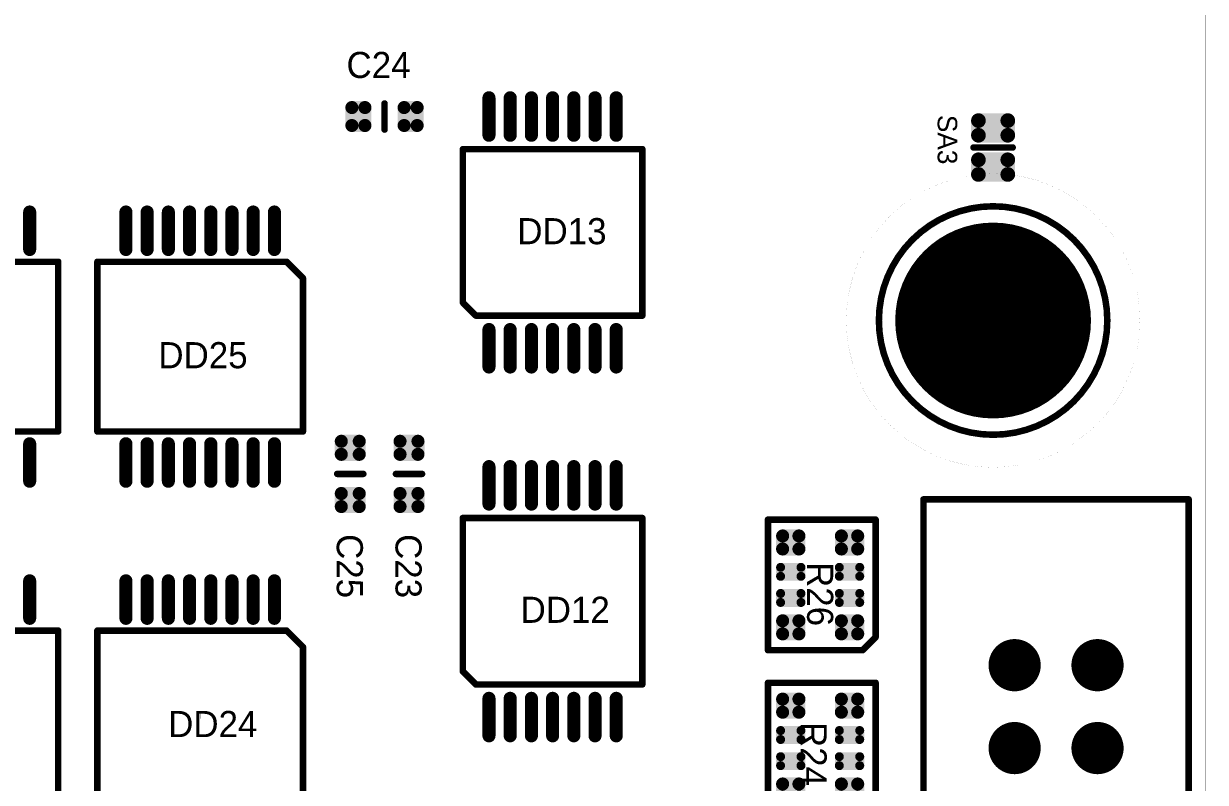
# Model space of a CAD drawing. Extents: x 199 to 362, y 337 to 503.
# Drawn here: x 237.19 to 273.4, y 431.05 to 454.3 of the extents above; entities that cross this region are included whole.
import ezdxf

# ---------------------------------------------------------------- set-up
doc = ezdxf.new("R2010")
doc.units = 0
doc.header["$MEASUREMENT"] = 0
for name, color, linetype in [('BOARD', 250, 'Continuous'), ('TOP', 254, 'Continuous'), ('TOP_ASSY', 253, 'Continuous'), ('TOP_SILK', 250, 'Continuous')]:
    doc.layers.add(name, color=color, linetype=linetype)

# ---------------------------------------------------------------- blocks, each defined once
blk = doc.blocks.new('UNIT_DISC')
at = {"linetype": 'Continuous', "const_width": 0.5}
blk.add_lwpolyline([(0.25, 0, 1), (-0.25, 0, 1)], format="xyb", close=True, dxfattribs=at)
blk = doc.blocks.new('CAY16_J4_2618')
at = {"layer": 'TOP_ASSY', "linetype": 'Continuous', "const_width": 0.0001}
for points in [[(259.4, 434.6), (259.4, 439.6)], [(259.4, 439.6), (263.8, 439.6)], [(263.8, 439.6), (263.8, 434.6)], [(263.8, 434.6), (259.4, 434.6)]]:
    blk.add_lwpolyline(points, dxfattribs=at)
at = {"layer": 'TOP_SILK', "linetype": 'Continuous', "const_width": 0.2}
for points in [[(260, 435.1), (260, 439.1)], [(260, 439.1), (263.3, 439.1)], [(263.3, 439.1), (263.3, 436.1)], [(263.3, 436.1), (263.3, 435.5)], [(263.3, 435.5), (262.9, 435.1)], [(262.9, 435.1), (260, 435.1)]]:
    blk.add_lwpolyline(points, dxfattribs=at)
at = {"layer": 'TOP_ASSY', "xscale": 0.0001, "yscale": 0.0001, "zscale": 0.0001}
for p in [(259.4, 439.6), (259.4, 439.6), (263.8, 439.6), (263.8, 439.6), (259.4, 434.6), (259.4, 434.6), (263.8, 434.6), (263.8, 434.6)]:
    blk.add_blockref('UNIT_DISC', p, dxfattribs=at)
at = {"layer": 'TOP_SILK', "xscale": 0.2, "yscale": 0.2, "zscale": 0.2}
for p in [(260, 439.1), (260, 439.1), (263.3, 439.1), (263.3, 439.1), (263.3, 436.1), (263.3, 436.1), (263.3, 435.5), (263.3, 435.5), (260, 435.1), (260, 435.1), (262.9, 435.1), (262.9, 435.1)]:
    blk.add_blockref('UNIT_DISC', p, dxfattribs=at)
blk = doc.blocks.new('SHAPE_RR_216_354_0_0_0_0')
for points in [[(-0.1375, -0.45), (0.1375, -0.45), (-0.1375, 0.45), (0.1375, 0.45)], [(-0.275, -0.3125), (0.275, -0.3125), (-0.275, 0.3125), (0.275, 0.3125)]]:
    blk.add_solid(points)
at = {"xscale": 0.275, "yscale": 0.275, "zscale": 0.275}
for p in [(-0.1375, 0.3125), (0.1375, 0.3125), (-0.1375, -0.3125), (0.1375, -0.3125)]:
    blk.add_blockref('UNIT_DISC', p, dxfattribs=at)
blk = doc.blocks.new('SMD06_07')
at = {"layer": 'TOP'}
blk.add_blockref('SHAPE_RR_216_354_0_0_0_0', (0, 0), dxfattribs=at)
blk = doc.blocks.new('SHAPE_RR_314_354_0_0_0_0')
for points in [[(-0.2, -0.45), (0.2, -0.45), (-0.2, 0.45), (0.2, 0.45)], [(-0.4, -0.25), (0.4, -0.25), (-0.4, 0.25), (0.4, 0.25)]]:
    blk.add_solid(points)
at = {"xscale": 0.4, "yscale": 0.4, "zscale": 0.4}
for p in [(-0.2, 0.25), (0.2, 0.25), (-0.2, -0.25), (0.2, -0.25)]:
    blk.add_blockref('UNIT_DISC', p, dxfattribs=at)
blk = doc.blocks.new('SMD08_07')
at = {"layer": 'TOP'}
blk.add_blockref('SHAPE_RR_314_354_0_0_0_0', (0, 0), dxfattribs=at)
blk = doc.blocks.new('R26')
blk.add_blockref('CAY16_J4_2618', (0, 0))
for name, p, rotation in [('SMD08_07', (260.7, 438.4), 270), ('SMD08_07', (262.5, 438.4), 90), ('SMD06_07', (260.7, 437.5), 270), ('SMD06_07', (262.5, 437.5), 270), ('SMD06_07', (260.7, 436.7), 270), ('SMD06_07', (262.5, 436.7), 270), ('SMD08_07', (260.7, 435.8), 270), ('SMD08_07', (262.5, 435.8), 270)]:
    blk.add_blockref(name, p, dxfattribs=dict(rotation=rotation))
at = {"layer": 'TOP_SILK'}
blk.add_text('R26', height=0.8, rotation=270, dxfattribs=at).set_placement((261.2, 437.8))
blk = doc.blocks.new('CAY16_J4_4058')
at = {"layer": 'TOP_ASSY', "linetype": 'Continuous', "const_width": 0.0001}
for points in [[(259.4, 429.6), (259.4, 434.6)], [(259.4, 434.6), (263.8, 434.6)], [(263.8, 434.6), (263.8, 429.6)], [(263.8, 429.6), (259.4, 429.6)]]:
    blk.add_lwpolyline(points, dxfattribs=at)
at = {"layer": 'TOP_SILK', "linetype": 'Continuous', "const_width": 0.2}
for points in [[(260, 430.1), (260, 434.1)], [(260, 434.1), (263.3, 434.1)], [(263.3, 434.1), (263.3, 431.1)], [(263.3, 431.1), (263.3, 430.5)], [(263.3, 430.5), (262.9, 430.1)], [(262.9, 430.1), (260, 430.1)]]:
    blk.add_lwpolyline(points, dxfattribs=at)
at = {"layer": 'TOP_ASSY', "xscale": 0.0001, "yscale": 0.0001, "zscale": 0.0001}
for p in [(259.4, 434.6), (259.4, 434.6), (263.8, 434.6), (263.8, 434.6), (259.4, 429.6), (259.4, 429.6), (263.8, 429.6), (263.8, 429.6)]:
    blk.add_blockref('UNIT_DISC', p, dxfattribs=at)
at = {"layer": 'TOP_SILK', "xscale": 0.2, "yscale": 0.2, "zscale": 0.2}
for p in [(260, 434.1), (260, 434.1), (263.3, 434.1), (263.3, 434.1), (263.3, 431.1), (263.3, 431.1), (263.3, 430.5), (263.3, 430.5), (260, 430.1), (260, 430.1), (262.9, 430.1), (262.9, 430.1)]:
    blk.add_blockref('UNIT_DISC', p, dxfattribs=at)
blk = doc.blocks.new('SMD06_0754')
at = {"layer": 'TOP'}
blk.add_blockref('SHAPE_RR_216_354_0_0_0_0', (0, 0), dxfattribs=at)
blk = doc.blocks.new('SMD06_0750')
at = {"layer": 'TOP'}
blk.add_blockref('SHAPE_RR_216_354_0_0_0_0', (0, 0), dxfattribs=at)
blk = doc.blocks.new('SMD08_0749')
at = {"layer": 'TOP'}
blk.add_blockref('SHAPE_RR_314_354_0_0_0_0', (0, 0), dxfattribs=at)
blk = doc.blocks.new('R24')
blk.add_blockref('CAY16_J4_4058', (0, 0))
for name, p, rotation in [('SMD08_07', (260.7, 433.4), 270), ('SMD08_07', (262.5, 433.4), 90), ('SMD06_0754', (260.7, 432.5), 270), ('SMD06_07', (262.5, 432.5), 270), ('SMD06_0750', (260.7, 431.7), 270), ('SMD06_07', (262.5, 431.7), 270), ('SMD08_0749', (260.7, 430.8), 270), ('SMD08_07', (262.5, 430.8), 270)]:
    blk.add_blockref(name, p, dxfattribs=dict(rotation=rotation))
at = {"layer": 'TOP_SILK'}
blk.add_text('R24', height=0.8, rotation=270, dxfattribs=at).set_placement((261, 432.9))
blk = doc.blocks.new('TSSOP_16_0_65_PANTES_3223')
at = {"layer": 'TOP_ASSY', "linetype": 'Continuous', "const_width": 0.0001}
for points in [[(231.35, 449.3), (238.85, 449.3)], [(231.35, 439.5), (231.35, 449.3)], [(238.85, 449.3), (238.85, 439.5)], [(235, 444.4), (235.2, 444.4)], [(235.1, 444.3), (235.1, 444.5)], [(238.85, 439.5), (231.35, 439.5)]]:
    blk.add_lwpolyline(points, dxfattribs=at)
at = {"layer": 'TOP_SILK', "linetype": 'Continuous', "const_width": 0.2}
for points in [[(231.95, 447), (238.25, 447)], [(231.95, 442.3), (231.95, 447)], [(238.25, 447), (238.25, 441.8)], [(232.45, 441.8), (231.95, 442.3)], [(238.25, 441.8), (232.45, 441.8)]]:
    blk.add_lwpolyline(points, dxfattribs=at)
at = {"layer": 'TOP_ASSY', "xscale": 0.0001, "yscale": 0.0001, "zscale": 0.0001}
for p in [(231.35, 449.3), (231.35, 449.3), (238.85, 449.3), (238.85, 449.3), (235, 444.4), (235.1, 444.5), (235.2, 444.4), (235.1, 444.3), (231.35, 439.5), (231.35, 439.5), (238.85, 439.5), (238.85, 439.5)]:
    blk.add_blockref('UNIT_DISC', p, dxfattribs=at)
at = {"layer": 'TOP_SILK', "xscale": 0.2, "yscale": 0.2, "zscale": 0.2}
for p in [(231.95, 447), (231.95, 447), (238.25, 447), (238.25, 447), (231.95, 442.3), (231.95, 442.3), (232.45, 441.8), (232.45, 441.8), (238.25, 441.8), (238.25, 441.8)]:
    blk.add_blockref('UNIT_DISC', p, dxfattribs=at)
blk = doc.blocks.new('SHAPE_OV_610_157_0_0_0_0')
at = {"linetype": 'Continuous', "const_width": 0.4}
blk.add_lwpolyline([(-0.575, 0), (0.575, 0)], dxfattribs=at)
at = {"xscale": 0.4, "yscale": 0.4, "zscale": 0.4}
for p in [(-0.575, 0), (0.575, 0)]:
    blk.add_blockref('UNIT_DISC', p, dxfattribs=at)
blk = doc.blocks.new('SMD155_040196')
at = {"layer": 'TOP'}
blk.add_blockref('SHAPE_OV_610_157_0_0_0_0', (0, 0), dxfattribs=at)
blk = doc.blocks.new('SMD155_040')
at = {"layer": 'TOP'}
blk.add_blockref('SHAPE_OV_610_157_0_0_0_0', (0, 0), dxfattribs=at)
blk = doc.blocks.new('DD26')
blk.add_blockref('TSSOP_16_0_65_PANTES_3223', (0, 0))
at = {"rotation": 90}
for name, p in [('SMD155_040', (232.825, 447.95)), ('SMD155_040', (233.475, 447.95)), ('SMD155_040', (234.125, 447.95)), ('SMD155_040', (234.775, 447.95)), ('SMD155_040', (235.425, 447.95)), ('SMD155_040', (236.075, 447.95)), ('SMD155_040', (236.725, 447.95)), ('SMD155_040', (237.375, 447.95)), ('SMD155_040', (232.825, 440.85)), ('SMD155_040', (233.475, 440.85)), ('SMD155_040', (234.125, 440.85)), ('SMD155_040', (234.775, 440.85)), ('SMD155_040', (235.425, 440.85)), ('SMD155_040', (236.075, 440.85)), ('SMD155_040', (236.725, 440.85)), ('SMD155_040196', (237.375, 440.85))]:
    blk.add_blockref(name, p, dxfattribs=at)
at = {"layer": 'TOP_SILK'}
blk.add_text('DD26', height=0.8, dxfattribs=at).set_placement((233.81875, 443.8375))
blk = doc.blocks.new('TSSOP_16_0_65_PANTES_3188')
at = {"layer": 'TOP_ASSY', "linetype": 'Continuous', "const_width": 0.0001}
for points in [[(238.85, 449.3), (246.35, 449.3)], [(238.85, 439.5), (238.85, 449.3)], [(246.35, 449.3), (246.35, 439.5)], [(242.7, 444.4), (242.5, 444.4)], [(242.6, 444.5), (242.6, 444.3)], [(246.35, 439.5), (238.85, 439.5)]]:
    blk.add_lwpolyline(points, dxfattribs=at)
at = {"layer": 'TOP_SILK', "linetype": 'Continuous', "const_width": 0.2}
for points in [[(239.45, 447), (245.25, 447)], [(239.45, 441.8), (239.45, 447)], [(245.25, 447), (245.75, 446.5)], [(245.75, 446.5), (245.75, 441.8)], [(245.75, 441.8), (239.45, 441.8)]]:
    blk.add_lwpolyline(points, dxfattribs=at)
at = {"layer": 'TOP_ASSY', "xscale": 0.0001, "yscale": 0.0001, "zscale": 0.0001}
for p in [(238.85, 449.3), (238.85, 449.3), (246.35, 449.3), (246.35, 449.3), (242.5, 444.4), (242.6, 444.5), (242.7, 444.4), (242.6, 444.3), (238.85, 439.5), (238.85, 439.5), (246.35, 439.5), (246.35, 439.5)]:
    blk.add_blockref('UNIT_DISC', p, dxfattribs=at)
at = {"layer": 'TOP_SILK', "xscale": 0.2, "yscale": 0.2, "zscale": 0.2}
for p in [(239.45, 447), (239.45, 447), (245.25, 447), (245.25, 447), (245.75, 446.5), (245.75, 446.5), (239.45, 441.8), (239.45, 441.8), (245.75, 441.8), (245.75, 441.8)]:
    blk.add_blockref('UNIT_DISC', p, dxfattribs=at)
blk = doc.blocks.new('SMD155_040198')
at = {"layer": 'TOP'}
blk.add_blockref('SHAPE_OV_610_157_0_0_0_0', (0, 0), dxfattribs=at)
blk = doc.blocks.new('DD25')
blk.add_blockref('TSSOP_16_0_65_PANTES_3188', (0, 0))
at = {"rotation": 270}
for name, p in [('SMD155_040198', (240.325, 447.95)), ('SMD155_040', (240.975, 447.95)), ('SMD155_040', (241.625, 447.95)), ('SMD155_040', (242.275, 447.95)), ('SMD155_040', (242.925, 447.95)), ('SMD155_040', (243.575, 447.95)), ('SMD155_040', (244.225, 447.95)), ('SMD155_040', (244.875, 447.95)), ('SMD155_040', (240.325, 440.85)), ('SMD155_040', (240.975, 440.85)), ('SMD155_040', (241.625, 440.85)), ('SMD155_040', (242.275, 440.85)), ('SMD155_040', (242.925, 440.85)), ('SMD155_040', (243.575, 440.85)), ('SMD155_040', (244.225, 440.85)), ('SMD155_040', (244.875, 440.85))]:
    blk.add_blockref(name, p, dxfattribs=at)
at = {"layer": 'TOP_SILK'}
blk.add_text('DD25', height=0.8, dxfattribs=at).set_placement((241.31875, 443.7375))
blk = doc.blocks.new('TSSOP_14_0_65_PANTES_3671')
at = {"layer": 'TOP_ASSY', "linetype": 'Continuous', "const_width": 0.0001}
for points in [[(249.85, 453.05), (256.95, 453.05)], [(249.85, 442.75), (249.85, 453.05)], [(256.95, 453.05), (256.95, 442.75)], [(253.4, 447.8), (253.4, 448)], [(253.302, 447.9), (253.502, 447.9)], [(256.95, 442.75), (249.85, 442.75)]]:
    blk.add_lwpolyline(points, dxfattribs=at)
at = {"layer": 'TOP_SILK', "linetype": 'Continuous', "const_width": 0.2}
for points in [[(250.65, 450.45), (256.15, 450.45)], [(250.65, 445.75), (250.65, 450.45)], [(256.15, 450.45), (256.15, 445.35)], [(251.05, 445.35), (250.65, 445.75)], [(256.15, 445.35), (251.05, 445.35)]]:
    blk.add_lwpolyline(points, dxfattribs=at)
at = {"layer": 'TOP_ASSY', "xscale": 0.0001, "yscale": 0.0001, "zscale": 0.0001}
for p in [(249.85, 453.05), (249.85, 453.05), (256.95, 453.05), (256.95, 453.05), (253.4, 448), (253.302, 447.9), (253.4, 447.8), (253.502, 447.9), (249.85, 442.75), (249.85, 442.75), (256.95, 442.75), (256.95, 442.75)]:
    blk.add_blockref('UNIT_DISC', p, dxfattribs=at)
at = {"layer": 'TOP_SILK', "xscale": 0.2, "yscale": 0.2, "zscale": 0.2}
for p in [(250.65, 450.45), (250.65, 450.45), (256.15, 450.45), (256.15, 450.45), (250.65, 445.75), (250.65, 445.75), (251.05, 445.35), (251.05, 445.35), (256.15, 445.35), (256.15, 445.35)]:
    blk.add_blockref('UNIT_DISC', p, dxfattribs=at)
blk = doc.blocks.new('SMD155_04063')
at = {"layer": 'TOP'}
blk.add_blockref('SHAPE_OV_610_157_0_0_0_0', (0, 0), dxfattribs=at)
blk = doc.blocks.new('SMD155_040217')
at = {"layer": 'TOP'}
blk.add_blockref('SHAPE_OV_610_157_0_0_0_0', (0, 0), dxfattribs=at)
blk = doc.blocks.new('DD13')
blk.add_blockref('TSSOP_14_0_65_PANTES_3671', (0, 0))
at = {"rotation": 90}
for name, p in [('SMD155_040', (251.451, 451.45)), ('SMD155_040', (252.101, 451.45)), ('SMD155_040', (252.751, 451.45)), ('SMD155_040', (253.401, 451.45)), ('SMD155_040', (254.051, 451.45)), ('SMD155_040217', (254.701, 451.45)), ('SMD155_040', (255.351, 451.45)), ('SMD155_040', (251.451, 444.35)), ('SMD155_040', (252.101, 444.35)), ('SMD155_040', (252.751, 444.35)), ('SMD155_040', (253.401, 444.35)), ('SMD155_040', (254.051, 444.35)), ('SMD155_040', (254.701, 444.35)), ('SMD155_04063', (255.351, 444.35))]:
    blk.add_blockref(name, p, dxfattribs=at)
at = {"layer": 'TOP_SILK'}
blk.add_text('DD13', height=0.8, dxfattribs=at).set_placement((252.31875, 447.5375))
blk = doc.blocks.new('TSSOP_14_0_65_PANTES_3704')
at = {"layer": 'TOP_ASSY', "linetype": 'Continuous', "const_width": 0.0001}
for points in [[(249.85, 441.75), (256.95, 441.75)], [(249.85, 431.45), (249.85, 441.75)], [(256.95, 441.75), (256.95, 431.45)], [(253.302, 436.6), (253.502, 436.6)], [(253.4, 436.5), (253.4, 436.7)], [(256.95, 431.45), (249.85, 431.45)]]:
    blk.add_lwpolyline(points, dxfattribs=at)
at = {"layer": 'TOP_SILK', "linetype": 'Continuous', "const_width": 0.2}
for points in [[(250.65, 439.15), (256.15, 439.15)], [(250.65, 434.45), (250.65, 439.15)], [(256.15, 439.15), (256.15, 434.05)], [(251.05, 434.05), (250.65, 434.45)], [(256.15, 434.05), (251.05, 434.05)]]:
    blk.add_lwpolyline(points, dxfattribs=at)
at = {"layer": 'TOP_ASSY', "xscale": 0.0001, "yscale": 0.0001, "zscale": 0.0001}
for p in [(249.85, 441.75), (249.85, 441.75), (256.95, 441.75), (256.95, 441.75), (253.302, 436.6), (253.4, 436.7), (253.4, 436.5), (253.502, 436.6), (249.85, 431.45), (249.85, 431.45), (256.95, 431.45), (256.95, 431.45)]:
    blk.add_blockref('UNIT_DISC', p, dxfattribs=at)
at = {"layer": 'TOP_SILK', "xscale": 0.2, "yscale": 0.2, "zscale": 0.2}
for p in [(250.65, 439.15), (250.65, 439.15), (256.15, 439.15), (256.15, 439.15), (250.65, 434.45), (250.65, 434.45), (251.05, 434.05), (251.05, 434.05), (256.15, 434.05), (256.15, 434.05)]:
    blk.add_blockref('UNIT_DISC', p, dxfattribs=at)
blk = doc.blocks.new('SMD155_04062')
at = {"layer": 'TOP'}
blk.add_blockref('SHAPE_OV_610_157_0_0_0_0', (0, 0), dxfattribs=at)
blk = doc.blocks.new('SMD155_040215')
at = {"layer": 'TOP'}
blk.add_blockref('SHAPE_OV_610_157_0_0_0_0', (0, 0), dxfattribs=at)
blk = doc.blocks.new('DD12')
blk.add_blockref('TSSOP_14_0_65_PANTES_3704', (0, 0))
at = {"rotation": 90}
for name, p in [('SMD155_040', (251.451, 440.15)), ('SMD155_040', (252.101, 440.15)), ('SMD155_040', (252.751, 440.15)), ('SMD155_040', (253.401, 440.15)), ('SMD155_040', (254.051, 440.15)), ('SMD155_040215', (254.701, 440.15)), ('SMD155_040', (255.351, 440.15)), ('SMD155_040', (251.451, 433.05)), ('SMD155_040', (252.101, 433.05)), ('SMD155_040', (252.751, 433.05)), ('SMD155_040', (253.401, 433.05)), ('SMD155_040', (254.051, 433.05)), ('SMD155_040', (254.701, 433.05)), ('SMD155_04062', (255.351, 433.05))]:
    blk.add_blockref(name, p, dxfattribs=at)
at = {"layer": 'TOP_SILK'}
blk.add_text('DD12', height=0.8, dxfattribs=at).set_placement((252.41875, 435.9375))
blk = doc.blocks.new('TSSOP_16_0_65_PANTES_3955')
at = {"layer": 'TOP_ASSY', "linetype": 'Continuous', "const_width": 0.0001}
for points in [[(231.35, 438), (238.85, 438)], [(231.35, 428.2), (231.35, 438)], [(238.85, 438), (238.85, 428.2)], [(235.1, 433), (235.1, 433.2)], [(235, 433.1), (235.2, 433.1)], [(238.85, 428.2), (231.35, 428.2)]]:
    blk.add_lwpolyline(points, dxfattribs=at)
at = {"layer": 'TOP_SILK', "linetype": 'Continuous', "const_width": 0.2}
for points in [[(231.95, 435.7), (238.25, 435.7)], [(231.95, 431), (231.95, 435.7)], [(238.25, 435.7), (238.25, 430.5)], [(232.45, 430.5), (231.95, 431)], [(238.25, 430.5), (232.45, 430.5)]]:
    blk.add_lwpolyline(points, dxfattribs=at)
at = {"layer": 'TOP_ASSY', "xscale": 0.0001, "yscale": 0.0001, "zscale": 0.0001}
for p in [(231.35, 438), (231.35, 438), (238.85, 438), (238.85, 438), (235.1, 433.2), (235, 433.1), (235.1, 433), (235.2, 433.1), (231.35, 428.2), (231.35, 428.2), (238.85, 428.2), (238.85, 428.2)]:
    blk.add_blockref('UNIT_DISC', p, dxfattribs=at)
at = {"layer": 'TOP_SILK', "xscale": 0.2, "yscale": 0.2, "zscale": 0.2}
for p in [(231.95, 435.7), (231.95, 435.7), (238.25, 435.7), (238.25, 435.7), (231.95, 431), (231.95, 431), (232.45, 430.5), (232.45, 430.5), (238.25, 430.5), (238.25, 430.5)]:
    blk.add_blockref('UNIT_DISC', p, dxfattribs=at)
blk = doc.blocks.new('SMD155_04029')
at = {"layer": 'TOP'}
blk.add_blockref('SHAPE_OV_610_157_0_0_0_0', (0, 0), dxfattribs=at)
blk = doc.blocks.new('SMD155_040145')
at = {"layer": 'TOP'}
blk.add_blockref('SHAPE_OV_610_157_0_0_0_0', (0, 0), dxfattribs=at)
blk = doc.blocks.new('SMD155_040146')
at = {"layer": 'TOP'}
blk.add_blockref('SHAPE_OV_610_157_0_0_0_0', (0, 0), dxfattribs=at)
blk = doc.blocks.new('SMD155_040143')
at = {"layer": 'TOP'}
blk.add_blockref('SHAPE_OV_610_157_0_0_0_0', (0, 0), dxfattribs=at)
blk = doc.blocks.new('SMD155_040144')
at = {"layer": 'TOP'}
blk.add_blockref('SHAPE_OV_610_157_0_0_0_0', (0, 0), dxfattribs=at)
blk = doc.blocks.new('SMD155_040138')
at = {"layer": 'TOP'}
blk.add_blockref('SHAPE_OV_610_157_0_0_0_0', (0, 0), dxfattribs=at)
blk = doc.blocks.new('DD27')
blk.add_blockref('TSSOP_16_0_65_PANTES_3955', (0, 0))
at = {"rotation": 90}
for name, p in [('SMD155_040', (232.825, 436.65)), ('SMD155_040', (233.475, 436.65)), ('SMD155_040', (234.125, 436.65)), ('SMD155_040', (234.775, 436.65)), ('SMD155_040', (235.425, 436.65)), ('SMD155_040', (236.075, 436.65)), ('SMD155_040', (236.725, 436.65)), ('SMD155_040138', (237.375, 436.65)), ('SMD155_040', (232.825, 429.55)), ('SMD155_040', (233.475, 429.55)), ('SMD155_040143', (234.125, 429.55)), ('SMD155_040144', (234.775, 429.55)), ('SMD155_040145', (235.425, 429.55)), ('SMD155_040146', (236.075, 429.55)), ('SMD155_040', (236.725, 429.55)), ('SMD155_04029', (237.375, 429.55))]:
    blk.add_blockref(name, p, dxfattribs=at)
at = {"layer": 'TOP_SILK'}
blk.add_text('DD27', height=0.8, dxfattribs=at).set_placement((233.81875, 432.5375))
blk = doc.blocks.new('TSSOP_16_0_65_PANTES_3854')
at = {"layer": 'TOP_ASSY', "linetype": 'Continuous', "const_width": 0.0001}
for points in [[(238.85, 438), (246.35, 438)], [(238.85, 428.2), (238.85, 438)], [(246.35, 438), (246.35, 428.2)], [(242.6, 433.2), (242.6, 433)], [(242.7, 433.1), (242.5, 433.1)], [(246.35, 428.2), (238.85, 428.2)]]:
    blk.add_lwpolyline(points, dxfattribs=at)
at = {"layer": 'TOP_SILK', "linetype": 'Continuous', "const_width": 0.2}
for points in [[(239.45, 435.7), (245.25, 435.7)], [(239.45, 430.5), (239.45, 435.7)], [(245.25, 435.7), (245.75, 435.2)], [(245.75, 435.2), (245.75, 430.5)], [(245.75, 430.5), (239.45, 430.5)]]:
    blk.add_lwpolyline(points, dxfattribs=at)
at = {"layer": 'TOP_ASSY', "xscale": 0.0001, "yscale": 0.0001, "zscale": 0.0001}
for p in [(238.85, 438), (238.85, 438), (246.35, 438), (246.35, 438), (242.6, 433.2), (242.5, 433.1), (242.6, 433), (242.7, 433.1), (238.85, 428.2), (238.85, 428.2), (246.35, 428.2), (246.35, 428.2)]:
    blk.add_blockref('UNIT_DISC', p, dxfattribs=at)
at = {"layer": 'TOP_SILK', "xscale": 0.2, "yscale": 0.2, "zscale": 0.2}
for p in [(239.45, 435.7), (239.45, 435.7), (245.25, 435.7), (245.25, 435.7), (245.75, 435.2), (245.75, 435.2), (239.45, 430.5), (239.45, 430.5), (245.75, 430.5), (245.75, 430.5)]:
    blk.add_blockref('UNIT_DISC', p, dxfattribs=at)
blk = doc.blocks.new('SMD155_04051')
at = {"layer": 'TOP'}
blk.add_blockref('SHAPE_OV_610_157_0_0_0_0', (0, 0), dxfattribs=at)
blk = doc.blocks.new('SMD155_04044')
at = {"layer": 'TOP'}
blk.add_blockref('SHAPE_OV_610_157_0_0_0_0', (0, 0), dxfattribs=at)
blk = doc.blocks.new('DD24')
blk.add_blockref('TSSOP_16_0_65_PANTES_3854', (0, 0))
at = {"rotation": 270}
for name, p in [('SMD155_04051', (240.325, 436.65)), ('SMD155_040', (240.975, 436.65)), ('SMD155_040', (241.625, 436.65)), ('SMD155_040', (242.275, 436.65)), ('SMD155_040', (242.925, 436.65)), ('SMD155_040', (243.575, 436.65)), ('SMD155_040', (244.225, 436.65)), ('SMD155_040', (244.875, 436.65)), ('SMD155_040', (240.325, 429.55)), ('SMD155_040', (240.975, 429.55)), ('SMD155_040', (241.625, 429.55)), ('SMD155_040', (242.275, 429.55)), ('SMD155_040', (242.925, 429.55)), ('SMD155_040', (243.575, 429.55)), ('SMD155_04044', (244.225, 429.55)), ('SMD155_040', (244.875, 429.55))]:
    blk.add_blockref(name, p, dxfattribs=at)
at = {"layer": 'TOP_SILK'}
blk.add_text('DD24', height=0.8, dxfattribs=at).set_placement((241.61875, 432.4375))
blk = doc.blocks.new('IDC_14_4021')
at = {"layer": 'TOP_ASSY', "linetype": 'Continuous', "const_width": 0.0001}
for points in [[(264.766, 414.32), (264.766, 439.72)], [(264.766, 439.72), (272.894, 439.72)], [(268.83, 414.32), (268.83, 439.72)], [(272.894, 439.72), (272.894, 414.32)], [(272.386, 429.56), (272.894, 429.56)], [(272.386, 424.48), (272.386, 429.56)], [(272.386, 427.02), (264.766, 427.02)], [(272.894, 424.48), (272.386, 424.48)], [(272.894, 414.32), (264.766, 414.32)]]:
    blk.add_lwpolyline(points, dxfattribs=at)
at = {"layer": 'TOP_SILK', "linetype": 'Continuous', "const_width": 0.2}
for points in [[(264.766, 414.32), (264.766, 439.72)], [(264.766, 439.72), (272.894, 439.72)], [(272.894, 439.72), (272.894, 414.32)], [(272.386, 429.56), (272.894, 429.56)], [(272.386, 429.56), (272.386, 424.48)], [(272.386, 424.48), (272.894, 424.48)], [(272.894, 414.32), (264.766, 414.32)]]:
    blk.add_lwpolyline(points, dxfattribs=at)
at = {"layer": 'TOP_ASSY', "xscale": 0.0001, "yscale": 0.0001, "zscale": 0.0001}
for p in [(264.766, 439.72), (264.766, 439.72), (268.83, 439.72), (272.894, 439.72), (272.894, 439.72), (272.386, 429.56), (272.386, 429.56), (272.894, 429.56), (264.766, 427.02), (272.386, 427.02), (272.386, 424.48), (272.386, 424.48), (272.894, 424.48), (264.766, 414.32), (264.766, 414.32), (268.83, 414.32), (272.894, 414.32), (272.894, 414.32)]:
    blk.add_blockref('UNIT_DISC', p, dxfattribs=at)
at = {"layer": 'TOP_SILK', "xscale": 0.2, "yscale": 0.2, "zscale": 0.2}
for p in [(264.766, 439.72), (264.766, 439.72), (272.894, 439.72), (272.894, 439.72), (272.386, 429.56), (272.386, 429.56), (272.894, 429.56), (272.386, 424.48), (272.386, 424.48), (272.894, 424.48), (264.766, 414.32), (264.766, 414.32), (272.894, 414.32), (272.894, 414.32)]:
    blk.add_blockref('UNIT_DISC', p, dxfattribs=at)
blk = doc.blocks.new('SHAPE_EL_629_629_0_0_0_0')
at = {"xscale": 1.6, "yscale": 1.6, "zscale": 1.6}
blk.add_blockref('UNIT_DISC', (0, 0), dxfattribs=at)
blk = doc.blocks.new('SHAPE_EL_2362_2362_0_0_0_0')
at = {"xscale": 6, "yscale": 6, "zscale": 6}
blk.add_blockref('UNIT_DISC', (0, 0), dxfattribs=at)
blk = doc.blocks.new('0603_1885')
at = {"layer": 'TOP_ASSY', "linetype": 'Continuous', "const_width": 0.0001}
for points in [[(248.1, 442.1), (246.3, 442.1)], [(246.3, 442.1), (246.3, 438.9)], [(248.1, 442.1), (248.1, 438.9)], [(248.1, 438.9), (246.3, 438.9)]]:
    blk.add_lwpolyline(points, dxfattribs=at)
at = {"layer": 'TOP_SILK', "linetype": 'Continuous', "const_width": 0.2}
blk.add_lwpolyline([(247.6, 440.5), (246.8, 440.5)], dxfattribs=at)
at = {"layer": 'TOP_ASSY', "xscale": 0.0001, "yscale": 0.0001, "zscale": 0.0001}
for p in [(246.3, 442.1), (246.3, 442.1), (248.1, 442.1), (248.1, 442.1), (246.3, 438.9), (246.3, 438.9), (248.1, 438.9), (248.1, 438.9)]:
    blk.add_blockref('UNIT_DISC', p, dxfattribs=at)
at = {"layer": 'TOP_SILK', "xscale": 0.2, "yscale": 0.2, "zscale": 0.2}
for p in [(246.8, 440.5), (247.6, 440.5)]:
    blk.add_blockref('UNIT_DISC', p, dxfattribs=at)
blk = doc.blocks.new('SHAPE_RR_374_314_0_0_0_0')
for points in [[(-0.275, -0.4), (0.275, -0.4), (-0.275, 0.4), (0.275, 0.4)], [(-0.475, -0.2), (0.475, -0.2), (-0.475, 0.2), (0.475, 0.2)]]:
    blk.add_solid(points)
at = {"xscale": 0.4, "yscale": 0.4, "zscale": 0.4}
for p in [(-0.275, 0.2), (0.275, 0.2), (-0.275, -0.2), (0.275, -0.2)]:
    blk.add_blockref('UNIT_DISC', p, dxfattribs=at)
blk = doc.blocks.new('SMD80_95')
at = {"layer": 'TOP'}
blk.add_blockref('SHAPE_RR_374_314_0_0_0_0', (0, 0), dxfattribs=at)
blk = doc.blocks.new('0603_1899')
at = {"layer": 'TOP_ASSY', "linetype": 'Continuous', "const_width": 0.0001}
for points in [[(249.9, 442.1), (248.1, 442.1)], [(248.1, 442.1), (248.1, 438.9)], [(249.9, 442.1), (249.9, 438.9)], [(249.9, 438.9), (248.1, 438.9)]]:
    blk.add_lwpolyline(points, dxfattribs=at)
at = {"layer": 'TOP_SILK', "linetype": 'Continuous', "const_width": 0.2}
blk.add_lwpolyline([(249.4, 440.5), (248.6, 440.5)], dxfattribs=at)
at = {"layer": 'TOP_ASSY', "xscale": 0.0001, "yscale": 0.0001, "zscale": 0.0001}
for p in [(248.1, 442.1), (248.1, 442.1), (249.9, 442.1), (249.9, 442.1), (248.1, 438.9), (248.1, 438.9), (249.9, 438.9), (249.9, 438.9)]:
    blk.add_blockref('UNIT_DISC', p, dxfattribs=at)
at = {"layer": 'TOP_SILK', "xscale": 0.2, "yscale": 0.2, "zscale": 0.2}
for p in [(248.6, 440.5), (249.4, 440.5)]:
    blk.add_blockref('UNIT_DISC', p, dxfattribs=at)
blk = doc.blocks.new('0603_1290')
at = {"layer": 'TOP_ASSY', "linetype": 'Continuous', "const_width": 0.0001}
for points in [[(246.65, 450.55), (246.65, 452.35)], [(249.85, 452.35), (246.65, 452.35)], [(249.85, 450.55), (249.85, 452.35)], [(249.85, 450.55), (246.65, 450.55)]]:
    blk.add_lwpolyline(points, dxfattribs=at)
at = {"layer": 'TOP_SILK', "linetype": 'Continuous', "const_width": 0.2}
blk.add_lwpolyline([(248.25, 451.05), (248.25, 451.85)], dxfattribs=at)
at = {"layer": 'TOP_ASSY', "xscale": 0.0001, "yscale": 0.0001, "zscale": 0.0001}
for p in [(246.65, 452.35), (246.65, 452.35), (249.85, 452.35), (249.85, 452.35), (246.65, 450.55), (246.65, 450.55), (249.85, 450.55), (249.85, 450.55)]:
    blk.add_blockref('UNIT_DISC', p, dxfattribs=at)
at = {"layer": 'TOP_SILK', "xscale": 0.2, "yscale": 0.2, "zscale": 0.2}
for p in [(248.25, 451.85), (248.25, 451.05)]:
    blk.add_blockref('UNIT_DISC', p, dxfattribs=at)
blk = doc.blocks.new('SMD80_95207')
at = {"layer": 'TOP'}
blk.add_blockref('SHAPE_RR_374_314_0_0_0_0', (0, 0), dxfattribs=at)
blk = doc.blocks.new('JUMPER_0805_3657')
at = {"layer": 'TOP_ASSY', "linetype": 'Continuous', "const_width": 0.0001}
for points in [[(266.1, 451.7), (267.7, 451.7)], [(266.1, 449.3), (266.1, 451.7)], [(267.7, 451.7), (267.7, 449.3)], [(267.7, 449.3), (266.1, 449.3)]]:
    blk.add_lwpolyline(points, dxfattribs=at)
at = {"layer": 'TOP_SILK', "linetype": 'Continuous', "const_width": 0.2}
blk.add_lwpolyline([(267.5, 450.5), (266.3, 450.5)], dxfattribs=at)
at = {"layer": 'TOP_ASSY', "xscale": 0.0001, "yscale": 0.0001, "zscale": 0.0001}
for p in [(266.1, 451.7), (266.1, 451.7), (267.7, 451.7), (267.7, 451.7), (266.1, 449.3), (266.1, 449.3), (267.7, 449.3), (267.7, 449.3)]:
    blk.add_blockref('UNIT_DISC', p, dxfattribs=at)
at = {"layer": 'TOP_SILK', "xscale": 0.2, "yscale": 0.2, "zscale": 0.2}
for p in [(266.3, 450.5), (267.5, 450.5)]:
    blk.add_blockref('UNIT_DISC', p, dxfattribs=at)
blk = doc.blocks.new('SHAPE_RR_531_354_0_0_0_0')
for points in [[(-0.45, -0.45), (0.45, -0.45), (-0.45, 0.45), (0.45, 0.45)], [(-0.675, -0.225), (0.675, -0.225), (-0.675, 0.225), (0.675, 0.225)]]:
    blk.add_solid(points)
at = {"xscale": 0.45, "yscale": 0.45, "zscale": 0.45}
for p in [(-0.45, 0.225), (0.45, 0.225), (-0.45, -0.225), (0.45, -0.225)]:
    blk.add_blockref('UNIT_DISC', p, dxfattribs=at)
blk = doc.blocks.new('SMD135_90')
at = {"layer": 'TOP'}
blk.add_blockref('SHAPE_RR_531_354_0_0_0_0', (0, 0), dxfattribs=at)

msp = doc.modelspace()

# ---------------------------------------------------------------- linework, layer by layer
at = {"layer": 'BOARD', "linetype": 'Continuous', "const_width": 0.01}
msp.add_lwpolyline([(273.4, 377.6), (273.4, 486.7)], dxfattribs=at)
at = {"layer": 'TOP_ASSY', "linetype": 'Continuous', "const_width": 0.001}
for points in [[(262.4, 445.2, 1), (271.4, 445.2, 1)], [(263.9, 447.003, 1), (269.9, 443.397, 1)]]:
    msp.add_lwpolyline(points, format="xyb", close=True, dxfattribs=at)
at = {"layer": 'TOP_ASSY', "linetype": 'Continuous', "const_width": 0.0001}
for points in [[(266.9, 448.7), (266.9, 441.7)], [(263.4, 445.2), (270.4, 445.2)]]:
    msp.add_lwpolyline(points, dxfattribs=at)
at = {"layer": 'TOP_SILK', "linetype": 'Continuous', "const_width": 0.2}
msp.add_lwpolyline([(263.4, 445.2, 1), (270.4, 445.2, 1)], format="xyb", close=True, dxfattribs=at)

# ---------------------------------------------------------------- block references
for name, p in [('DD13', (0, 0)), ('0603_1290', (0, 0)), ('JUMPER_0805_3657', (0, 0)), ('SMD135_90', (266.9, 451.1)), ('SMD135_90', (266.9, 449.9)), ('DD26', (0, 0)), ('DD25', (0, 0)), ('0603_1885', (0, 0)), ('0603_1899', (0, 0)), ('SMD80_95', (247.2, 441.3)), ('SMD80_95', (249, 441.3)), ('DD12', (0, 0)), ('SMD80_95', (247.2, 439.7)), ('SMD80_95', (249, 439.7)), ('IDC_14_4021', (0, 0)), ('R26', (0, 0)), ('DD27', (0, 0)), ('DD24', (0, 0)), ('R24', (0, 0))]:
    msp.add_blockref(name, p)
at = {"rotation": 270}
for name, p in [('SMD80_95207', (247.45, 451.45)), ('SMD80_95', (249.05, 451.45))]:
    msp.add_blockref(name, p, dxfattribs=at)
at = {"layer": 'TOP'}
msp.add_blockref('SHAPE_EL_2362_2362_0_0_0_0', (266.9, 445.2), dxfattribs=at)
at = {"layer": 'TOP', "rotation": 180}
for p in [(267.56, 434.64), (270.1, 434.64), (267.56, 432.1), (270.1, 432.1)]:
    msp.add_blockref('SHAPE_EL_629_629_0_0_0_0', p, dxfattribs=at)
at = {"layer": 'TOP_ASSY', "xscale": 0.0001, "yscale": 0.0001, "zscale": 0.0001}
for p in [(266.9, 448.7), (263.4, 445.2), (270.4, 445.2), (266.9, 441.7)]:
    msp.add_blockref('UNIT_DISC', p, dxfattribs=at)

# ---------------------------------------------------------------- texts
at = {"layer": 'TOP'}
msp.add_text('SA3', height=0.6, rotation=270, dxfattribs=at).set_placement((265.2, 451.5))
at = {"layer": 'TOP_SILK'}
msp.add_text('C24', height=0.8, dxfattribs=at).set_placement((247.085, 452.63))
for s, p in [('C25', (246.786, 438.657)), ('C23', (248.586, 438.657))]:
    msp.add_text(s, height=0.8, rotation=270, dxfattribs=at).set_placement(p)

doc.saveas('drawing.dxf')
